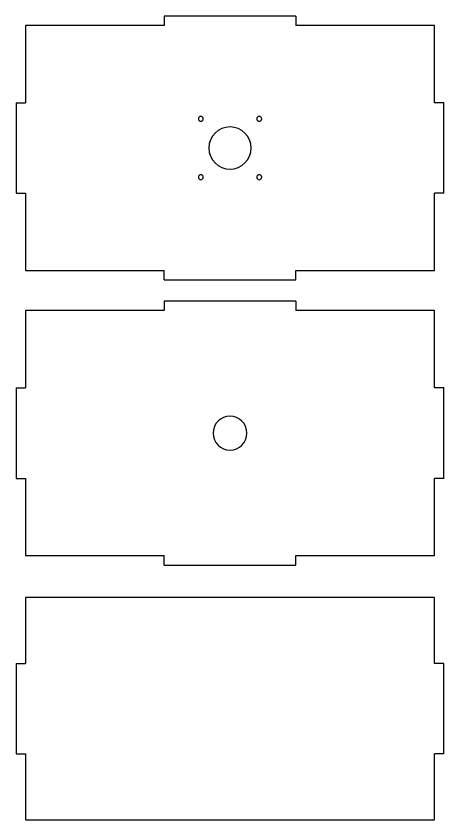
# Model space of a CAD drawing. Header units: millimetres. Extents: x -19 to 1971, y -336 to 654.
# Drawn here: x 1744.1 to 1971.1, y 220.1 to 646.5 of the extents above; entities that cross this region are included whole.
import ezdxf

# ---------------------------------------------------------------- set-up
doc = ezdxf.new("R2010")
doc.units = ezdxf.units.MM
doc.header["$MEASUREMENT"] = 0
doc.layers.add('Layer 1', color=7, linetype='Continuous')

# ---------------------------------------------------------------- blocks, each defined once
blk = doc.blocks.new('block 318')
at = {"layer": 'Layer 1', "color": 7, "lineweight": 25, "true_color": 0xffffff}
blk.add_lwpolyline([(1749.12, 338.05), (1749.12, 303.05)], dxfattribs=at)
blk = doc.blocks.new('block 319')
at = {"layer": 'Layer 1', "color": 7, "lineweight": 25, "true_color": 0xffffff}
blk.add_lwpolyline([(1966.12, 338.05), (1749.12, 338.05)], dxfattribs=at)
blk = doc.blocks.new('block 320')
at = {"layer": 'Layer 1', "color": 7, "lineweight": 25, "true_color": 0xffffff}
blk.add_lwpolyline([(1966.12, 303.05), (1966.12, 338.05)], dxfattribs=at)
blk = doc.blocks.new('block 321')
at = {"layer": 'Layer 1', "color": 7, "lineweight": 25, "true_color": 0xffffff}
blk.add_lwpolyline([(1971.12, 303.05), (1966.12, 303.05)], dxfattribs=at)
blk = doc.blocks.new('block 322')
at = {"layer": 'Layer 1', "color": 7, "lineweight": 25, "true_color": 0xffffff}
blk.add_lwpolyline([(1971.12, 255.05), (1971.12, 303.05)], dxfattribs=at)
blk = doc.blocks.new('block 323')
at = {"layer": 'Layer 1', "color": 7, "lineweight": 25, "true_color": 0xffffff}
blk.add_lwpolyline([(1971.12, 255.05), (1966.12, 255.05)], dxfattribs=at)
blk = doc.blocks.new('block 324')
at = {"layer": 'Layer 1', "color": 7, "lineweight": 25, "true_color": 0xffffff}
blk.add_lwpolyline([(1966.12, 220.05), (1966.12, 255.05)], dxfattribs=at)
blk = doc.blocks.new('block 325')
at = {"layer": 'Layer 1', "color": 7, "lineweight": 25, "true_color": 0xffffff}
blk.add_lwpolyline([(1749.12, 220.05), (1966.12, 220.05)], dxfattribs=at)
blk = doc.blocks.new('block 326')
at = {"layer": 'Layer 1', "color": 7, "lineweight": 25, "true_color": 0xffffff}
blk.add_lwpolyline([(1749.12, 255.05), (1749.12, 220.05)], dxfattribs=at)
blk = doc.blocks.new('block 327')
at = {"layer": 'Layer 1', "color": 7, "lineweight": 25, "true_color": 0xffffff}
blk.add_lwpolyline([(1744.12, 255.05), (1749.12, 255.05)], dxfattribs=at)
blk = doc.blocks.new('block 328')
at = {"layer": 'Layer 1', "color": 7, "lineweight": 25, "true_color": 0xffffff}
blk.add_lwpolyline([(1744.12, 303.05), (1744.12, 255.05)], dxfattribs=at)
blk = doc.blocks.new('block 329')
at = {"layer": 'Layer 1', "color": 7, "lineweight": 25, "true_color": 0xffffff}
blk.add_lwpolyline([(1744.12, 303.05), (1749.12, 303.05)], dxfattribs=at)
blk = doc.blocks.new('block 317')
at = {"layer": 'Layer 1'}
for name in ['block 318', 'block 319', 'block 320', 'block 328', 'block 329', 'block 321', 'block 322', 'block 327', 'block 326', 'block 323', 'block 324', 'block 325']:
    blk.add_blockref(name, (0, 0), dxfattribs=at)
blk = doc.blocks.new('block 331')
at = {"layer": 'Layer 1', "color": 7, "lineweight": 25, "true_color": 0xffffff}
blk.add_open_spline([(1843.42, 592.01), (1843.42, 591.29), (1842.84, 590.71), (1842.12, 590.71), (1841.4, 590.71), (1840.82, 591.29), (1840.82, 592.01), (1840.82, 592.73), (1841.4, 593.31), (1842.12, 593.31), (1842.84, 593.31), (1843.42, 592.73), (1843.42, 592.01), (1843.42, 592.01), (1843.42, 592.01), (1843.42, 592.01)], degree=3, knots=[0, 0, 0, 0, 1, 1, 1, 2, 2, 2, 3, 3, 3, 4, 4, 4, 5, 5, 5, 5], dxfattribs=at)
blk = doc.blocks.new('block 332')
at = {"layer": 'Layer 1', "color": 7, "lineweight": 25, "true_color": 0xffffff}
blk.add_open_spline([(1874.42, 592.01), (1874.42, 591.29), (1873.84, 590.71), (1873.12, 590.71), (1872.4, 590.71), (1871.82, 591.29), (1871.82, 592.01), (1871.82, 592.73), (1872.4, 593.31), (1873.12, 593.31), (1873.84, 593.31), (1874.42, 592.73), (1874.42, 592.01), (1874.42, 592.01), (1874.42, 592.01), (1874.42, 592.01)], degree=3, knots=[0, 0, 0, 0, 1, 1, 1, 2, 2, 2, 3, 3, 3, 4, 4, 4, 5, 5, 5, 5], dxfattribs=at)
blk = doc.blocks.new('block 333')
at = {"layer": 'Layer 1', "color": 7, "lineweight": 25, "true_color": 0xffffff}
blk.add_open_spline([(1874.42, 561.01), (1874.42, 560.29), (1873.84, 559.71), (1873.12, 559.71), (1872.4, 559.71), (1871.82, 560.29), (1871.82, 561.01), (1871.82, 561.73), (1872.4, 562.31), (1873.12, 562.31), (1873.84, 562.31), (1874.42, 561.73), (1874.42, 561.01), (1874.42, 561.01), (1874.42, 561.01), (1874.42, 561.01)], degree=3, knots=[0, 0, 0, 0, 1, 1, 1, 2, 2, 2, 3, 3, 3, 4, 4, 4, 5, 5, 5, 5], dxfattribs=at)
blk = doc.blocks.new('block 334')
at = {"layer": 'Layer 1', "color": 7, "lineweight": 25, "true_color": 0xffffff}
blk.add_open_spline([(1843.42, 561.01), (1843.42, 560.29), (1842.84, 559.71), (1842.12, 559.71), (1841.4, 559.71), (1840.82, 560.29), (1840.82, 561.01), (1840.82, 561.73), (1841.4, 562.31), (1842.12, 562.31), (1842.84, 562.31), (1843.42, 561.73), (1843.42, 561.01), (1843.42, 561.01), (1843.42, 561.01), (1843.42, 561.01)], degree=3, knots=[0, 0, 0, 0, 1, 1, 1, 2, 2, 2, 3, 3, 3, 4, 4, 4, 5, 5, 5, 5], dxfattribs=at)
blk = doc.blocks.new('block 335')
at = {"layer": 'Layer 1', "color": 7, "lineweight": 25, "true_color": 0xffffff}
blk.add_open_spline([(1868.82, 576.51), (1868.82, 570.32), (1863.8, 565.31), (1857.62, 565.31), (1851.43, 565.31), (1846.42, 570.32), (1846.42, 576.51), (1846.42, 582.69), (1851.43, 587.71), (1857.62, 587.71), (1863.8, 587.71), (1868.82, 582.69), (1868.82, 576.51), (1868.82, 576.51), (1868.82, 576.51), (1868.82, 576.51)], degree=3, knots=[0, 0, 0, 0, 1, 1, 1, 2, 2, 2, 3, 3, 3, 4, 4, 4, 5, 5, 5, 5], dxfattribs=at)
blk = doc.blocks.new('block 336')
at = {"layer": 'Layer 1', "color": 7, "lineweight": 25, "true_color": 0xffffff}
blk.add_lwpolyline([(1966.12, 511.51), (1966.12, 552.51)], dxfattribs=at)
blk = doc.blocks.new('block 337')
at = {"layer": 'Layer 1', "color": 7, "lineweight": 25, "true_color": 0xffffff}
blk.add_lwpolyline([(1892.62, 511.51), (1966.12, 511.51)], dxfattribs=at)
blk = doc.blocks.new('block 338')
at = {"layer": 'Layer 1', "color": 7, "lineweight": 25, "true_color": 0xffffff}
blk.add_lwpolyline([(1892.62, 506.51), (1892.62, 511.51)], dxfattribs=at)
blk = doc.blocks.new('block 339')
at = {"layer": 'Layer 1', "color": 7, "lineweight": 25, "true_color": 0xffffff}
blk.add_lwpolyline([(1822.62, 506.51), (1892.62, 506.51)], dxfattribs=at)
blk = doc.blocks.new('block 340')
at = {"layer": 'Layer 1', "color": 7, "lineweight": 25, "true_color": 0xffffff}
blk.add_lwpolyline([(1822.62, 506.51), (1822.62, 511.51)], dxfattribs=at)
blk = doc.blocks.new('block 341')
at = {"layer": 'Layer 1', "color": 7, "lineweight": 25, "true_color": 0xffffff}
blk.add_lwpolyline([(1749.12, 511.51), (1822.62, 511.51)], dxfattribs=at)
blk = doc.blocks.new('block 342')
at = {"layer": 'Layer 1', "color": 7, "lineweight": 25, "true_color": 0xffffff}
blk.add_lwpolyline([(1749.12, 552.51), (1749.12, 511.51)], dxfattribs=at)
blk = doc.blocks.new('block 343')
at = {"layer": 'Layer 1', "color": 7, "lineweight": 25, "true_color": 0xffffff}
blk.add_lwpolyline([(1744.12, 552.51), (1749.12, 552.51)], dxfattribs=at)
blk = doc.blocks.new('block 344')
at = {"layer": 'Layer 1', "color": 7, "lineweight": 25, "true_color": 0xffffff}
blk.add_lwpolyline([(1744.12, 600.51), (1744.12, 552.51)], dxfattribs=at)
blk = doc.blocks.new('block 345')
at = {"layer": 'Layer 1', "color": 7, "lineweight": 25, "true_color": 0xffffff}
blk.add_lwpolyline([(1744.12, 600.51), (1749.12, 600.51)], dxfattribs=at)
blk = doc.blocks.new('block 346')
at = {"layer": 'Layer 1', "color": 7, "lineweight": 25, "true_color": 0xffffff}
blk.add_lwpolyline([(1749.12, 641.51), (1749.12, 600.51)], dxfattribs=at)
blk = doc.blocks.new('block 347')
at = {"layer": 'Layer 1', "color": 7, "lineweight": 25, "true_color": 0xffffff}
blk.add_lwpolyline([(1822.62, 641.51), (1749.12, 641.51)], dxfattribs=at)
blk = doc.blocks.new('block 348')
at = {"layer": 'Layer 1', "color": 7, "lineweight": 25, "true_color": 0xffffff}
blk.add_lwpolyline([(1822.62, 646.51), (1822.62, 641.51)], dxfattribs=at)
blk = doc.blocks.new('block 349')
at = {"layer": 'Layer 1', "color": 7, "lineweight": 25, "true_color": 0xffffff}
blk.add_lwpolyline([(1892.62, 646.51), (1822.62, 646.51)], dxfattribs=at)
blk = doc.blocks.new('block 350')
at = {"layer": 'Layer 1', "color": 7, "lineweight": 25, "true_color": 0xffffff}
blk.add_lwpolyline([(1892.62, 646.51), (1892.62, 641.51)], dxfattribs=at)
blk = doc.blocks.new('block 351')
at = {"layer": 'Layer 1', "color": 7, "lineweight": 25, "true_color": 0xffffff}
blk.add_lwpolyline([(1966.12, 641.51), (1892.62, 641.51)], dxfattribs=at)
blk = doc.blocks.new('block 352')
at = {"layer": 'Layer 1', "color": 7, "lineweight": 25, "true_color": 0xffffff}
blk.add_lwpolyline([(1966.12, 600.51), (1966.12, 641.51)], dxfattribs=at)
blk = doc.blocks.new('block 353')
at = {"layer": 'Layer 1', "color": 7, "lineweight": 25, "true_color": 0xffffff}
blk.add_lwpolyline([(1971.12, 600.51), (1966.12, 600.51)], dxfattribs=at)
blk = doc.blocks.new('block 354')
at = {"layer": 'Layer 1', "color": 7, "lineweight": 25, "true_color": 0xffffff}
blk.add_lwpolyline([(1971.12, 552.51), (1971.12, 600.51)], dxfattribs=at)
blk = doc.blocks.new('block 355')
at = {"layer": 'Layer 1', "color": 7, "lineweight": 25, "true_color": 0xffffff}
blk.add_lwpolyline([(1971.12, 552.51), (1966.12, 552.51)], dxfattribs=at)
blk = doc.blocks.new('block 330')
at = {"layer": 'Layer 1'}
for name in ['block 348', 'block 349', 'block 350', 'block 346', 'block 347', 'block 351', 'block 352', 'block 344', 'block 345', 'block 353', 'block 354', 'block 331', 'block 332', 'block 335', 'block 334', 'block 333', 'block 343', 'block 342', 'block 336', 'block 355', 'block 341', 'block 340', 'block 337', 'block 338', 'block 339']:
    blk.add_blockref(name, (0, 0), dxfattribs=at)
blk = doc.blocks.new('block 357')
at = {"layer": 'Layer 1', "color": 7, "lineweight": 25, "true_color": 0xffffff}
blk.add_open_spline([(1866.62, 425.27), (1866.62, 420.3), (1862.59, 416.27), (1857.62, 416.27), (1852.65, 416.27), (1848.62, 420.3), (1848.62, 425.27), (1848.62, 430.24), (1852.65, 434.27), (1857.62, 434.27), (1862.59, 434.27), (1866.62, 430.24), (1866.62, 425.27), (1866.62, 425.27), (1866.62, 425.27), (1866.62, 425.27)], degree=3, knots=[0, 0, 0, 0, 1, 1, 1, 2, 2, 2, 3, 3, 3, 4, 4, 4, 5, 5, 5, 5], dxfattribs=at)
blk = doc.blocks.new('block 358')
at = {"layer": 'Layer 1', "color": 7, "lineweight": 25, "true_color": 0xffffff}
blk.add_lwpolyline([(1966.12, 360.27), (1966.12, 401.27)], dxfattribs=at)
blk = doc.blocks.new('block 359')
at = {"layer": 'Layer 1', "color": 7, "lineweight": 25, "true_color": 0xffffff}
blk.add_lwpolyline([(1892.62, 360.27), (1966.12, 360.27)], dxfattribs=at)
blk = doc.blocks.new('block 360')
at = {"layer": 'Layer 1', "color": 7, "lineweight": 25, "true_color": 0xffffff}
blk.add_lwpolyline([(1892.62, 355.27), (1892.62, 360.27)], dxfattribs=at)
blk = doc.blocks.new('block 361')
at = {"layer": 'Layer 1', "color": 7, "lineweight": 25, "true_color": 0xffffff}
blk.add_lwpolyline([(1822.62, 355.27), (1892.62, 355.27)], dxfattribs=at)
blk = doc.blocks.new('block 362')
at = {"layer": 'Layer 1', "color": 7, "lineweight": 25, "true_color": 0xffffff}
blk.add_lwpolyline([(1822.62, 355.27), (1822.62, 360.27)], dxfattribs=at)
blk = doc.blocks.new('block 363')
at = {"layer": 'Layer 1', "color": 7, "lineweight": 25, "true_color": 0xffffff}
blk.add_lwpolyline([(1749.12, 360.27), (1822.62, 360.27)], dxfattribs=at)
blk = doc.blocks.new('block 364')
at = {"layer": 'Layer 1', "color": 7, "lineweight": 25, "true_color": 0xffffff}
blk.add_lwpolyline([(1749.12, 401.27), (1749.12, 360.27)], dxfattribs=at)
blk = doc.blocks.new('block 365')
at = {"layer": 'Layer 1', "color": 7, "lineweight": 25, "true_color": 0xffffff}
blk.add_lwpolyline([(1744.12, 401.27), (1749.12, 401.27)], dxfattribs=at)
blk = doc.blocks.new('block 366')
at = {"layer": 'Layer 1', "color": 7, "lineweight": 25, "true_color": 0xffffff}
blk.add_lwpolyline([(1744.12, 449.27), (1744.12, 401.27)], dxfattribs=at)
blk = doc.blocks.new('block 367')
at = {"layer": 'Layer 1', "color": 7, "lineweight": 25, "true_color": 0xffffff}
blk.add_lwpolyline([(1744.12, 449.27), (1749.12, 449.27)], dxfattribs=at)
blk = doc.blocks.new('block 368')
at = {"layer": 'Layer 1', "color": 7, "lineweight": 25, "true_color": 0xffffff}
blk.add_lwpolyline([(1749.12, 490.27), (1749.12, 449.27)], dxfattribs=at)
blk = doc.blocks.new('block 369')
at = {"layer": 'Layer 1', "color": 7, "lineweight": 25, "true_color": 0xffffff}
blk.add_lwpolyline([(1822.62, 490.27), (1749.12, 490.27)], dxfattribs=at)
blk = doc.blocks.new('block 370')
at = {"layer": 'Layer 1', "color": 7, "lineweight": 25, "true_color": 0xffffff}
blk.add_lwpolyline([(1822.62, 495.27), (1822.62, 490.27)], dxfattribs=at)
blk = doc.blocks.new('block 371')
at = {"layer": 'Layer 1', "color": 7, "lineweight": 25, "true_color": 0xffffff}
blk.add_lwpolyline([(1892.62, 495.27), (1822.62, 495.27)], dxfattribs=at)
blk = doc.blocks.new('block 372')
at = {"layer": 'Layer 1', "color": 7, "lineweight": 25, "true_color": 0xffffff}
blk.add_lwpolyline([(1892.62, 495.27), (1892.62, 490.27)], dxfattribs=at)
blk = doc.blocks.new('block 373')
at = {"layer": 'Layer 1', "color": 7, "lineweight": 25, "true_color": 0xffffff}
blk.add_lwpolyline([(1966.12, 490.27), (1892.62, 490.27)], dxfattribs=at)
blk = doc.blocks.new('block 374')
at = {"layer": 'Layer 1', "color": 7, "lineweight": 25, "true_color": 0xffffff}
blk.add_lwpolyline([(1966.12, 449.27), (1966.12, 490.27)], dxfattribs=at)
blk = doc.blocks.new('block 375')
at = {"layer": 'Layer 1', "color": 7, "lineweight": 25, "true_color": 0xffffff}
blk.add_lwpolyline([(1971.12, 449.27), (1966.12, 449.27)], dxfattribs=at)
blk = doc.blocks.new('block 376')
at = {"layer": 'Layer 1', "color": 7, "lineweight": 25, "true_color": 0xffffff}
blk.add_lwpolyline([(1971.12, 401.27), (1971.12, 449.27)], dxfattribs=at)
blk = doc.blocks.new('block 377')
at = {"layer": 'Layer 1', "color": 7, "lineweight": 25, "true_color": 0xffffff}
blk.add_lwpolyline([(1971.12, 401.27), (1966.12, 401.27)], dxfattribs=at)
blk = doc.blocks.new('block 356')
at = {"layer": 'Layer 1'}
for name in ['block 370', 'block 371', 'block 372', 'block 368', 'block 369', 'block 373', 'block 374', 'block 366', 'block 367', 'block 375', 'block 376', 'block 357', 'block 365', 'block 364', 'block 358', 'block 377', 'block 363', 'block 362', 'block 359', 'block 360', 'block 361']:
    blk.add_blockref(name, (0, 0), dxfattribs=at)
blk = doc.blocks.new('block 2')
at = {"layer": 'Layer 1'}
for name in ['block 330', 'block 356', 'block 317']:
    blk.add_blockref(name, (0, 0), dxfattribs=at)

msp = doc.modelspace()

# ---------------------------------------------------------------- block references
at = {"layer": 'Layer 1'}
msp.add_blockref('block 2', (0, 0), dxfattribs=at)

doc.saveas('drawing.dxf')
